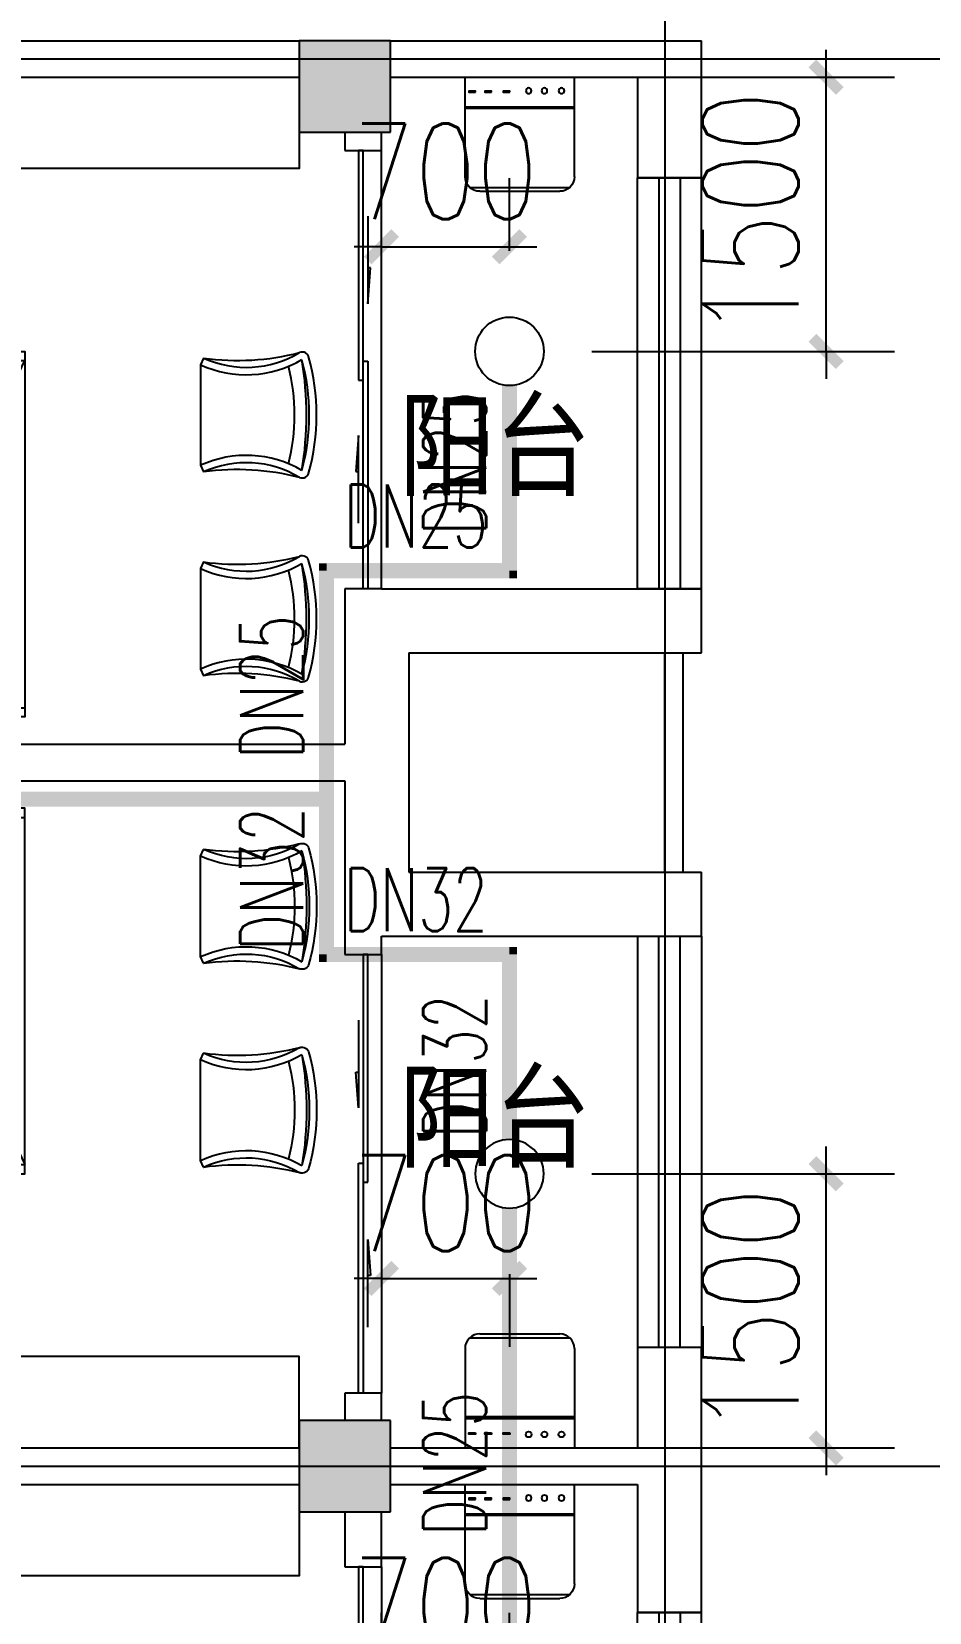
# Model space of a CAD drawing. Extents: x 0 to 2838408, y -923048 to 203859.
# Drawn here: x 2784500 to 2789409, y -349975 to -341325 of the extents above; entities that cross this region are included whole.
import ezdxf

# ---------------------------------------------------------------- set-up
doc = ezdxf.new("R2010")
doc.units = 0
doc.header["$LTSCALE"] = 1000
for name, color, linetype in [('A-Fixt', 81, 'Continuous'), ('COLUMN', 9, 'Continuous'), ('DOTE', 8, 'Continuous'), ('E2-栏杆', 92, 'Continuous'), ('EQUIP_喷头', 7, 'Continuous'), ('PIPE-喷淋', 6, 'Continuous'), ('PUB_HATCH', 8, 'Continuous'), ('PUB_TEXT', 7, 'Continuous'), ('TEXT_喷淋', 7, 'Continuous'), ('TWT_DIM', 3, 'Continuous'), ('WALL', 9, 'Continuous'), ('WINDOW', 4, 'Continuous'), ('XREF', 8, 'Continuous'), ('配景', 3, 'Continuous')]:
    doc.layers.add(name, color=color, linetype=linetype)
doc.styles.add('_TCH_DIM_T3', font='SIMPLEX', dxfattribs={"width": 0.75, "bigfont": 'HZTXT'})
doc.styles.add('_TWT_PIPEDN', font='SIMPLEX', dxfattribs={"width": 0.8, "height": 2.3, "bigfont": 'HZTXT'})
doc.styles.get("Standard").update_dxf_attribs({"font": 'geniso.shx', "bigfont": 'hztxt.shx'})
doc.dimstyles.new('_TWT_ARCH&&150', dxfattribs={"dimtxt": 525, "dimasz": 150, "dimexe": 375, "dimexo": 450, "dimgap": 150, "dimtad": 1, "dimdec": 0, "dimzin": 0, "dimdsep": 46, "dimtxsty": '_TCH_DIM_T3', "dimblk": 'ARCHTICK', "dimcen": 0.09, "dimclrt": 7, "dimazin": 2, "dimtfac": 1, "dimtdec": 0, "dimtix": 1, "dimtmove": 2, "dimatfit": 3, "dimfxl": 1, "dimtolj": 1, "dimtzin": 0, "dimarcsym": 0})

# ---------------------------------------------------------------- blocks, each defined once
blk = doc.blocks.new('单人床')
at = {"layer": 'A-Fixt'}
for p, q in [((47773.8, 13973.4), (48673.8, 13973.4)), ((47773.8, 12073.4), (48673.8, 13973.4)), ((47773.8, 12073.4), (48673.8, 12073.4))]:
    blk.add_line(p, q, dxfattribs=at)
blk.add_lwpolyline([(47773.8, 14023.4), (48673.8, 14023.4), (48673.8, 12023.4), (47773.8, 12023.4), (47773.8, 14023.4)], dxfattribs=at)
blk = doc.blocks.new('CH_AP01')
for p, q in [((-311.4, 16.6), (-275, 0)), ((-275, 0), (275, 0)), ((275, 0), (311.4, 16.6))]:
    blk.add_line(p, q)
for centre, radius, start, end in [((0, -578.9), 1212.6, 74.71041, 105.28959), ((-306.8, 555.3), 37.8, 100.18588, 202.83587), ((-1658.4, 201.9), 1359.7, 352.16586, 14.42826), ((-823.7, 250), 562.9, 335.50378, 31.09034), ((0, -578.9), 1172.6, 75.02868, 104.97132), ((0, -1278.1), 1856.9, 80.61099, 99.38901), ((-823.7, 250), 602.9, 335.50378, 30.26909), ((823.7, 250), 602.9, 149.73091, 204.49622), ((823.7, 250), 562.9, 148.90966, 204.49622), ((1658.4, 201.9), 1359.7, 165.57174, 187.83414), ((306.8, 555.3), 37.8, 337.16413, 79.81412), ((0, -578.9), 1092.6, 75.87672, 104.12328)]:
    blk.add_arc(centre, radius, start, end)
blk = doc.blocks.new('A$C61295E98')
at = {"color": 3}
for p, q in [((544, 597.9), (0, 597.9)), ((0, 597.9), (0, 0)), ((161.4, 597.9), (161.4, 0)), ((170.4, 0.2), (170.4, 597.6)), ((602.7, 572.2), (602.7, 25.6)), ((624, 517.9), (624, 80)), ((544, 0), (0, 0))]:
    blk.add_line(p, q, dxfattribs=at)
for points in [[(81.8, 540.3), (75.3, 540.3), (75.3, 576.8), (81.8, 576.8)], [(81.8, 453.1), (75.3, 453.1), (75.3, 489.6), (81.8, 489.6)], [(81.8, 352.9), (75.3, 352.9), (75.3, 389.4), (81.8, 389.4)]]:
    blk.add_lwpolyline(points, close=True, dxfattribs=at)
for centre in [(74, 250.1), (74, 164.2), (74, 70.5)]:
    blk.add_circle(centre, 15.7, dxfattribs=at)
for centre, start, end in [((544, 517.9), 360, 90), ((544, 80), 270, 0)]:
    blk.add_arc(centre, 80, start, end, dxfattribs=at)
blk = doc.blocks.new('宿舍')
at = {"layer": 'A-Fixt'}
for p, q in [((47853.8, 13801.7), (48353.8, 15701.7)), ((48353.8, 13801.7), (47853.8, 15701.7)), ((47853.8, 13801.7), (48353.8, 13801.7))]:
    blk.add_line(p, q, dxfattribs=at)
for points in [[(47853.8, 8601.7), (48353.8, 8601.7), (48353.8, 15701.7), (47853.8, 15701.7)], [(47853.8, 10676.1), (47970.5, 10676.1), (47970.5, 11742.6), (47853.8, 11742.6)]]:
    blk.add_lwpolyline(points, close=True, dxfattribs=at)
at = {"xscale": -1, "rotation": 90}
for p in [(63677.2, 60475.5), (63677.2, 58775.5)]:
    blk.add_blockref('单人床', p, dxfattribs=at)
at = {"layer": 'A-Fixt', "xscale": -1, "rotation": 180}
for p in [(50002, 9140.5), (51117.2, 9140.5)]:
    blk.add_blockref('CH_AP01', p, dxfattribs=at)
at = {"layer": '配景', "color": 252}
blk.add_blockref('A$C61295E98', (47853.8, 7096.6), dxfattribs=at)
blk = doc.blocks.new('宿舍一')
at = {"layer": 'A-Fixt'}
for p, q in [((48153.8, 16101.7), (48653.8, 16101.7)), ((48653.8, 14201.7), (48153.8, 16101.7)), ((48653.8, 16101.7), (48153.8, 14201.7)), ((48153.8, 14201.7), (48653.8, 14201.7))]:
    blk.add_line(p, q, dxfattribs=at)
for points in [[(48153.8, 8601.7), (48653.8, 8601.7), (48653.8, 16101.7), (48153.8, 16101.7)], [(48153.8, 10676.1), (48270.5, 10676.1), (48270.5, 11742.6), (48153.8, 11742.6)]]:
    blk.add_lwpolyline(points, close=True, dxfattribs=at)
at = {"xscale": -1, "rotation": 90}
for p in [(63677.2, 60875.5), (63677.2, 58775.5)]:
    blk.add_blockref('单人床', p, dxfattribs=at)
at = {"layer": 'A-Fixt', "xscale": -1, "rotation": 179.9999999998882}
for p in [(50002, 9140.5), (51117.2, 9140.5)]:
    blk.add_blockref('CH_AP01', p, dxfattribs=at)
at = {"layer": '配景', "color": 252, "rotation": 359.9999999998882}
blk.add_blockref('A$C61295E98', (48153.8, 7096.6), dxfattribs=at)
blk = doc.blocks.new('$DorLib2D$00000131')
at = {"color": 0, "linetype": 'Continuous'}
for p, q in [((0.15, 0.125), (0.2319, 0.1973)), ((0.2319, 0.1973), (0.2319, 0.125)), ((-0.5, 0.125), (-0.5, 0)), ((0.0192, 0.125), (-0.5, 0.125)), ((0.0192, 0), (0.0192, 0.125)), ((0.35, 0.125), (0.15, 0.125)), ((-0.5, 0), (0.0192, 0)), ((-0.024, 0), (0.5, 0)), ((-0.024, -0.125), (-0.024, 0)), ((0.5, 0), (0.5, -0.125)), ((-0.35, -0.125), (-0.15, -0.125)), ((-0.2319, -0.1973), (-0.2319, -0.125)), ((-0.15, -0.125), (-0.2319, -0.1973)), ((0.5, -0.125), (-0.024, -0.125))]:
    blk.add_line(p, q, dxfattribs=at)
blk = doc.blocks.new('$WINLIB2D$00000001')
at = {"color": 0}
for points in [[(-0.5, 0.5), (-0.5, -0.5)], [(-0.5, 0.5), (0.5, 0.5)], [(0.5, -0.5), (0.5, 0.5)], [(0.5, 0.1667), (-0.5, 0.1667)], [(0.5, -0.1667), (-0.5, -0.1667)], [(-0.5, -0.5), (0.5, -0.5)]]:
    blk.add_lwpolyline(points, dxfattribs=at)
blk = doc.blocks.new('2F1')
at = {"layer": 'PUB_HATCH'}
for points in [[(2449916.7, -341375.2), (2449916.7, -341875.2), (2450416.7, -341875.2), (2450416.7, -341375.2)], [(2449916.7, -348925.2), (2449916.7, -349425.2), (2450416.7, -349425.2), (2450416.7, -348925.2)]]:
    blk.add_hatch(color=256, dxfattribs=at).paths.add_polyline_path(points)
at = {"layer": 'COLUMN'}
for p, q in [((2449916.7, -341375.2), (2449916.7, -341875.2)), ((2450416.7, -341375.2), (2449916.7, -341375.2)), ((2450416.7, -341875.2), (2450416.7, -341375.2)), ((2449916.7, -341875.2), (2450416.7, -341875.2)), ((2449916.7, -348925.2), (2449916.7, -349425.2)), ((2450416.7, -348925.2), (2449916.7, -348925.2)), ((2450416.7, -349425.2), (2450416.7, -348925.2)), ((2449916.7, -349425.2), (2450416.7, -349425.2))]:
    blk.add_line(p, q, dxfattribs=at)
at = {"layer": 'DOTE'}
for p, q in [((2451916.7, -327575.2), (2451916.7, -410775.2)), ((2435862.3, -341475.2), (2453916.7, -341475.2)), ((2435862.3, -349175.2), (2453916.7, -349175.2))]:
    blk.add_line(p, q, dxfattribs=at)
at = {"layer": 'E2-栏杆'}
for points in [[(2451916.7, -345925.2), (2451916.7, -344725.2)], [(2452016.7, -345925.2), (2452016.7, -344725.2)]]:
    blk.add_lwpolyline(points, dxfattribs=at)
at = {"layer": 'WALL'}
for p, q in [((2444816.7, -341375.2), (2449916.7, -341375.2)), ((2450416.7, -341375.2), (2452116.7, -341375.2)), ((2452116.7, -342125.2), (2452116.7, -341375.2)), ((2444816.7, -341575.2), (2449916.7, -341575.2)), ((2450416.7, -341575.2), (2451766.7, -341575.2)), ((2451766.7, -341575.2), (2451766.7, -342125.2)), ((2450166.7, -341875.2), (2450166.7, -341975.2)), ((2450366.7, -341975.2), (2450366.7, -341875.2)), ((2450166.7, -341975.2), (2450366.7, -341975.2)), ((2451766.7, -342125.2), (2452116.7, -342125.2)), ((2450366.7, -344375.2), (2450166.7, -344375.2)), ((2450166.7, -344375.2), (2450166.7, -344625.2)), ((2450366.7, -344375.2), (2451766.7, -344375.2)), ((2452116.7, -344375.2), (2451766.7, -344375.2)), ((2452116.7, -344725.2), (2452116.7, -344375.2)), ((2450166.7, -344625.2), (2450166.7, -345225.2)), ((2450516.7, -344725.2), (2452116.7, -344725.2)), ((2450516.7, -344725.2), (2450516.7, -345325.2)), ((2444816.7, -345225.2), (2450166.7, -345225.2)), ((2450516.7, -345325.2), (2450516.7, -345925.2)), ((2444816.7, -345425.2), (2450166.7, -345425.2)), ((2450166.7, -345425.2), (2450166.7, -346025.2)), ((2450516.7, -345925.2), (2452116.7, -345925.2)), ((2452116.7, -346275.2), (2452116.7, -345925.2)), ((2450166.7, -346025.2), (2450166.7, -346375.2)), ((2450366.7, -346375.2), (2450366.7, -346275.2)), ((2450366.7, -346275.2), (2451766.7, -346275.2)), ((2451766.7, -346275.2), (2452116.7, -346275.2)), ((2450166.7, -346375.2), (2450366.7, -346375.2)), ((2452116.7, -348525.2), (2451766.7, -348525.2)), ((2451766.7, -348525.2), (2451766.7, -349075.2)), ((2452116.7, -349175.2), (2452116.7, -348525.2)), ((2450366.7, -348775.2), (2450166.7, -348775.2)), ((2450166.7, -348775.2), (2450166.7, -348925.2)), ((2450366.7, -348925.2), (2450366.7, -348775.2)), ((2444816.7, -349075.2), (2449916.7, -349075.2)), ((2450416.7, -349075.2), (2451766.7, -349075.2)), ((2452116.7, -349975.2), (2452116.7, -349175.2)), ((2444816.7, -349275.2), (2449916.7, -349275.2)), ((2450416.7, -349275.2), (2451766.7, -349275.2)), ((2451766.7, -349275.2), (2451766.7, -349975.2)), ((2450166.7, -349425.2), (2450166.7, -349725.2)), ((2450366.7, -349725.2), (2450366.7, -349425.2)), ((2450166.7, -349725.2), (2450366.7, -349725.2)), ((2451766.7, -349975.2), (2452116.7, -349975.2))]:
    blk.add_line(p, q, dxfattribs=at)
at = {"layer": 'WINDOW'}
for p, q in [((2450366.7, -344375.2), (2450366.7, -341975.2)), ((2450366.7, -346375.2), (2450366.7, -348775.2)), ((2450366.7, -349725.2), (2450366.7, -352125.2))]:
    blk.add_line(p, q, dxfattribs=at)
at = {"xscale": -1, "rotation": 89.99999999992463}
for name, p in [('宿舍一', (2458518.4, -293421.4)), ('宿舍', (2458518.4, -301421.4))]:
    blk.add_blockref(name, p, dxfattribs=at)
at = {"rotation": 90.00000000002933}
blk.add_blockref('宿舍一', (2458518.4, -397229.1), dxfattribs=at)
at = {"layer": 'WINDOW'}
for name, p, xscale, yscale, zscale, rotation in [('$DorLib2D$00000131', (2450266.7, -343175.2), 2400, -200, 2400, 90), ('$WINLIB2D$00000001', (2451941.7, -343250.2), 2249.999999993481, 350, 2249.999999993481, 90), ('$WINLIB2D$00000001', (2451941.7, -347400.2), -2249.999999993481, 350, -2249.999999993481, 90), ('$DorLib2D$00000131', (2450266.7, -347575.2), 2400, 200, 2400, 270), ('$DorLib2D$00000131', (2450266.7, -350925.2), -2400, 200, -2400, 270), ('$WINLIB2D$00000001', (2451941.7, -351100.2), 2249.999999993481, 350, 2249.999999993481, 90)]:
    blk.add_blockref(name, p, dxfattribs=dict(at, xscale=xscale, yscale=yscale, zscale=zscale, rotation=rotation))
at = {"layer": 'PUB_TEXT'}
for p in [(2450461.5, -343867.5), (2450461.5, -347542.9)]:
    blk.add_text('阳台', height=525, dxfattribs=at).set_placement(p)
blk = doc.blocks.new('_ArchTick')
at = {"color": 0, "linetype": 'ByBlock', "const_width": 0.4}
blk.add_lwpolyline([(-0.5, -0.5), (0.5, 0.5)], dxfattribs=at)
blk = doc.blocks.new('*D1772')
at = {"layer": 'Defpoints', "color": 0, "linetype": 'ByBlock', "transparency": 16777216}
for p in [(2787112.5, -350352.4), (2786412.5, -350825.2), (2787112.5, -350825.2)]:
    blk.add_point(p, dxfattribs=at)
at = {"layer": 'TWT_DIM', "color": 0, "linetype": 'ByBlock', "lineweight": -2, "transparency": 16777216}
for p, q in [((2786412.5, -350375.2), (2786412.5, -349977.4)), ((2787112.5, -350375.2), (2787112.5, -349977.4)), ((2786412.5, -350352.4), (2786262.5, -350352.4)), ((2786412.5, -350352.4), (2787112.5, -350352.4)), ((2787112.5, -350352.4), (2787262.5, -350352.4))]:
    blk.add_line(p, q, dxfattribs=at)
at = {"layer": 'TWT_DIM', "color": 0, "linetype": 'ByBlock', "lineweight": -2, "transparency": 16777216, "xscale": 150, "yscale": 150, "zscale": 150}
blk.add_blockref('_ArchTick', (2786412.5, -350352.4), dxfattribs=at)
at = {"layer": 'TWT_DIM', "color": 0, "linetype": 'ByBlock', "lineweight": -2, "transparency": 16777216, "xscale": 150, "yscale": 150, "zscale": 150, "rotation": 180}
blk.add_blockref('_ArchTick', (2787112.5, -350352.4), dxfattribs=at)
at = {"layer": 'TWT_DIM', "color": 7, "linetype": 'ByBlock', "transparency": 16777216, "insert": (2786762.5, -349939.9), "char_height": 525, "attachment_point": 5, "style": '_TCH_DIM_T3'}
blk.add_mtext('\\A1;700', dxfattribs=at)
blk = doc.blocks.new('*D1784')
at = {"layer": 'Defpoints', "color": 0, "linetype": 'ByBlock', "transparency": 16777216}
for p in [(2787112.5, -347575.2), (2788843.6, -347575.2), (2787112.5, -349075.2)]:
    blk.add_point(p, dxfattribs=at)
at = {"layer": 'TWT_DIM', "color": 0, "linetype": 'ByBlock', "lineweight": -2, "transparency": 16777216}
for p, q in [((2788843.6, -347575.2), (2788843.6, -347425.2)), ((2787562.5, -347575.2), (2789218.6, -347575.2)), ((2788843.6, -349075.2), (2788843.6, -347575.2)), ((2787562.5, -349075.2), (2789218.6, -349075.2)), ((2788843.6, -349075.2), (2788843.6, -349225.2))]:
    blk.add_line(p, q, dxfattribs=at)
at = {"layer": 'TWT_DIM', "color": 0, "linetype": 'ByBlock', "lineweight": -2, "transparency": 16777216, "xscale": 150, "yscale": 150, "zscale": 150}
for p, rotation in [((2788843.6, -347575.2), 270), ((2788843.6, -349075.2), 90)]:
    blk.add_blockref('_ArchTick', p, dxfattribs=dict(at, rotation=rotation))
at = {"layer": 'TWT_DIM', "color": 7, "linetype": 'ByBlock', "transparency": 16777216, "insert": (2788431.1, -348325.2), "char_height": 525, "attachment_point": 5, "rotation": 90, "style": '_TCH_DIM_T3'}
blk.add_mtext('\\A1;1500', dxfattribs=at)
blk = doc.blocks.new('*D1785')
at = {"layer": 'Defpoints', "color": 0, "linetype": 'ByBlock', "transparency": 16777216}
for p in [(2786412.5, -347675.2), (2787112.5, -347675.2), (2787112.5, -348148)]:
    blk.add_point(p, dxfattribs=at)
at = {"layer": 'TWT_DIM', "color": 0, "linetype": 'ByBlock', "lineweight": -2, "transparency": 16777216}
for p, q in [((2786412.5, -348148), (2786262.5, -348148)), ((2786412.5, -348125.2), (2786412.5, -348523)), ((2786412.5, -348148), (2787112.5, -348148)), ((2787112.5, -348125.2), (2787112.5, -348523)), ((2787112.5, -348148), (2787262.5, -348148))]:
    blk.add_line(p, q, dxfattribs=at)
at = {"layer": 'TWT_DIM', "color": 0, "linetype": 'ByBlock', "lineweight": -2, "transparency": 16777216, "xscale": 150, "yscale": 150, "zscale": 150}
blk.add_blockref('_ArchTick', (2786412.5, -348148), dxfattribs=at)
at = {"layer": 'TWT_DIM', "color": 0, "linetype": 'ByBlock', "lineweight": -2, "transparency": 16777216, "xscale": 150, "yscale": 150, "zscale": 150, "rotation": 180}
blk.add_blockref('_ArchTick', (2787112.5, -348148), dxfattribs=at)
at = {"layer": 'TWT_DIM', "color": 7, "linetype": 'ByBlock', "transparency": 16777216, "insert": (2786762.5, -347735.5), "char_height": 525, "attachment_point": 5, "style": '_TCH_DIM_T3'}
blk.add_mtext('\\A1;700', dxfattribs=at)
blk = doc.blocks.new('*D1786')
at = {"layer": 'Defpoints', "color": 0, "linetype": 'ByBlock', "transparency": 16777216}
for p in [(2787112.5, -341575.2), (2788843.6, -341575.2), (2787112.5, -343075.2)]:
    blk.add_point(p, dxfattribs=at)
at = {"layer": 'TWT_DIM', "color": 0, "linetype": 'ByBlock', "lineweight": -2, "transparency": 16777216}
for p, q in [((2788843.6, -341575.2), (2788843.6, -341425.2)), ((2787562.5, -341575.2), (2789218.6, -341575.2)), ((2788843.6, -343075.2), (2788843.6, -341575.2)), ((2787562.5, -343075.2), (2789218.6, -343075.2)), ((2788843.6, -343075.2), (2788843.6, -343225.2))]:
    blk.add_line(p, q, dxfattribs=at)
at = {"layer": 'TWT_DIM', "color": 0, "linetype": 'ByBlock', "lineweight": -2, "transparency": 16777216, "xscale": 150, "yscale": 150, "zscale": 150}
for p, rotation in [((2788843.6, -341575.2), 270), ((2788843.6, -343075.2), 90)]:
    blk.add_blockref('_ArchTick', p, dxfattribs=dict(at, rotation=rotation))
at = {"layer": 'TWT_DIM', "color": 7, "linetype": 'ByBlock', "transparency": 16777216, "insert": (2788431.1, -342325.2), "char_height": 525, "attachment_point": 5, "rotation": 90, "style": '_TCH_DIM_T3'}
blk.add_mtext('\\A1;1500', dxfattribs=at)
blk = doc.blocks.new('*D1787')
at = {"layer": 'Defpoints', "color": 0, "linetype": 'ByBlock', "transparency": 16777216}
for p in [(2787112.5, -342502.4), (2786412.5, -342975.2), (2787112.5, -342975.2)]:
    blk.add_point(p, dxfattribs=at)
at = {"layer": 'TWT_DIM', "color": 0, "linetype": 'ByBlock', "lineweight": -2, "transparency": 16777216}
for p, q in [((2786412.5, -342525.2), (2786412.5, -342127.4)), ((2787112.5, -342525.2), (2787112.5, -342127.4)), ((2786412.5, -342502.4), (2786262.5, -342502.4)), ((2786412.5, -342502.4), (2787112.5, -342502.4)), ((2787112.5, -342502.4), (2787262.5, -342502.4))]:
    blk.add_line(p, q, dxfattribs=at)
at = {"layer": 'TWT_DIM', "color": 0, "linetype": 'ByBlock', "lineweight": -2, "transparency": 16777216, "xscale": 150, "yscale": 150, "zscale": 150}
blk.add_blockref('_ArchTick', (2786412.5, -342502.4), dxfattribs=at)
at = {"layer": 'TWT_DIM', "color": 0, "linetype": 'ByBlock', "lineweight": -2, "transparency": 16777216, "xscale": 150, "yscale": 150, "zscale": 150, "rotation": 180}
blk.add_blockref('_ArchTick', (2787112.5, -342502.4), dxfattribs=at)
at = {"layer": 'TWT_DIM', "color": 7, "linetype": 'ByBlock', "transparency": 16777216, "insert": (2786762.5, -342089.9), "char_height": 525, "attachment_point": 5, "style": '_TCH_DIM_T3'}
blk.add_mtext('\\A1;700', dxfattribs=at)
blk = doc.blocks.new('$TwtSys$00000125')
blk.add_circle((0, 0, 0), 1)

msp = doc.modelspace()

# ---------------------------------------------------------------- hatches: boundary and pattern name
at = {"layer": 'PIPE-喷淋', "linetype": 'ByBlock'}
for points in [[(2786112.5, -344275.2), (2786071.3, -344275.2), (2786071.3, -344234)], [(2786112.5, -344275.2), (2786112.5, -344234), (2786071.3, -344234)], [(2787112.5, -344275.2), (2787112.5, -344316.5), (2787153.8, -344316.5)], [(2787112.5, -344275.2), (2787153.8, -344275.2), (2787153.8, -344316.5)], [(2787112.5, -346375.2), (2787112.5, -346334), (2787153.8, -346334)], [(2787112.5, -346375.2), (2787153.8, -346375.2), (2787153.8, -346334)], [(2786112.5, -346375.2), (2786071.3, -346375.2), (2786071.3, -346416.5)], [(2786112.5, -346375.2), (2786112.5, -346416.5), (2786071.3, -346416.5)]]:
    msp.add_hatch(color=256, dxfattribs=at).paths.add_polyline_path(points)

# ---------------------------------------------------------------- linework, layer by layer
at = {"layer": 'PIPE-喷淋', "linetype": 'ByBlock', "ltscale": 1.5, "const_width": 82.5}
for points in [[(2787112.5, -343262.7), (2787112.5, -344275.2)], [(2786112.5, -345525.2), (2786112.5, -344275.2)], [(2786112.5, -344275.2), (2787112.5, -344275.2)], [(2780548.2, -345525.2), (2786112.5, -345525.2)], [(2786112.5, -345525.2), (2786112.5, -346375.2)], [(2786112.5, -346375.2), (2787112.5, -346375.2)], [(2787112.5, -347387.7), (2787112.5, -346375.2)], [(2787112.5, -350537.7), (2787112.5, -347762.7)]]:
    msp.add_lwpolyline(points, dxfattribs=at)

# ---------------------------------------------------------------- block references
at = {"layer": 'EQUIP_喷头', "linetype": 'ByBlock', "xscale": 187.5, "zscale": 187.5}
for p, yscale in [((2787112.5, -343075.2), 187.5), ((2787112.5, -347575.2), -187.5)]:
    msp.add_blockref('$TwtSys$00000125', p, dxfattribs=dict(at, yscale=yscale))
at = {"layer": 'XREF'}
msp.add_blockref('2F1', (336045.8, 0), dxfattribs=at)

# ---------------------------------------------------------------- texts
at = {"layer": 'TEXT_喷淋', "color": 251, "linetype": 'ByBlock', "style": '_TWT_PIPEDN', "width": 0.64}
for s, p in [('DN25', (2786985, -344080)), ('DN25', (2785985, -345305)), ('DN32', (2785985, -346355)), ('DN32', (2786985, -347380)), ('DN25', (2786985, -349555))]:
    msp.add_text(s, height=345, rotation=90, dxfattribs=at).set_placement(p)
for s, p in [('DN25', (2786207.7, -344147.7)), ('DN32', (2786207.7, -346247.7))]:
    msp.add_text(s, height=345, dxfattribs=at).set_placement(p)

# ---------------------------------------------------------------- dimensions: what is measured, and where the dimension line sits
at = {"layer": 'TWT_DIM', "linetype": 'ByBlock'}
for p1, p2, distance, picture, middle in [((2787112.5, -343075.2), (2787112.5, -341575.2), -1731.1, '*D1786', (2788431.1, -342325.2)), ((2786412.5, -342975.2), (2787112.5, -342975.2), 472.8, '*D1787', (2786762.5, -342089.9)), ((2786412.5, -347675.2), (2787112.5, -347675.2), -472.8, '*D1785', (2786762.5, -347735.5)), ((2787112.5, -349075.2), (2787112.5, -347575.2), -1731.1, '*D1784', (2788431.1, -348325.2)), ((2786412.5, -350825.2), (2787112.5, -350825.2), 472.8, '*D1772', (2786762.5, -349939.9))]:
    dim = msp.add_aligned_dim(p1=p1, p2=p2, distance=distance, dimstyle='_TWT_ARCH&&150', dxfattribs=at)
    dim.commit()
    dim.dimension.update_dxf_attribs({"geometry": picture, "text_midpoint": middle})

doc.saveas('drawing.dxf')
